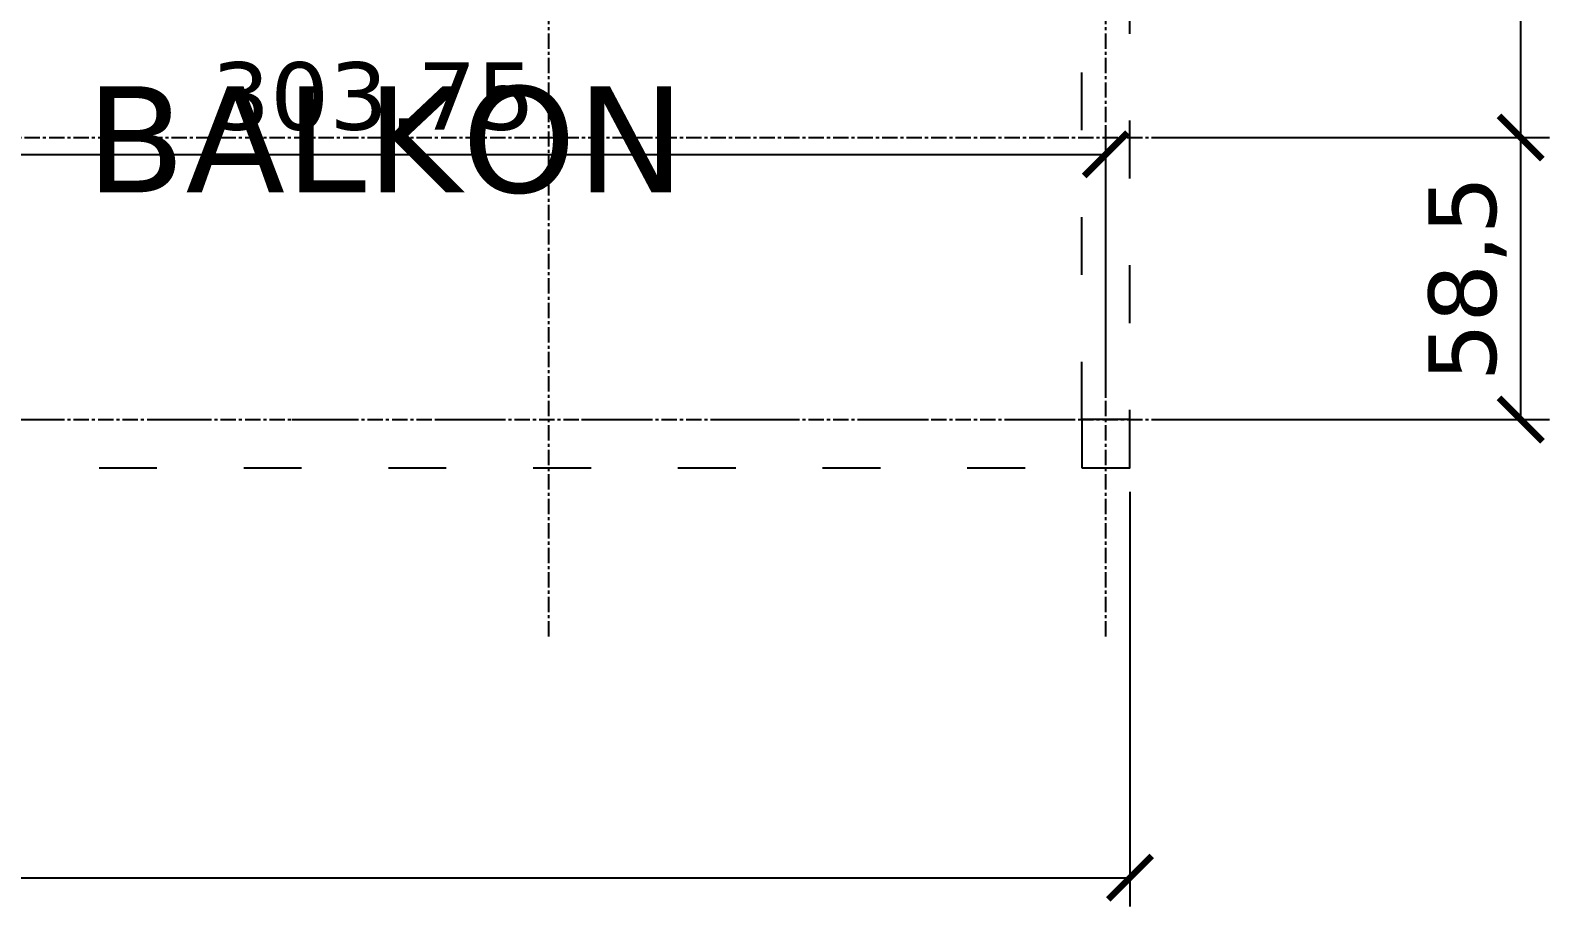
# Model space of a CAD drawing. Header units: centimetres. Extents: x -135 to 4099, y -1210 to 1044.
# Drawn here: x 525 to 840, y -91 to 90.7 of the extents above; entities that cross this region are included whole.
import ezdxf
from ezdxf.enums import TextEntityAlignment as Align

# ---------------------------------------------------------------- set-up
doc = ezdxf.new("R2010")
doc.units = ezdxf.units.CM
doc.linetypes.add('CENTER', pattern=[5.08, 3.175, -0.635, 0.635, -0.635])
doc.linetypes.add('VERANDA_KESIK', pattern=[30, 12, -18])
for name, color, linetype in [('AKS', 4, 'CENTER'), ('ODA_ADLARI', 7, 'Continuous'), ('OLCULER', 7, 'Continuous'), ('VERANDA_DIKME', 1, 'Continuous'), ('VERANDA_PROFIL_100', 1, 'VERANDA_KESIK')]:
    doc.layers.add(name, color=color, linetype=linetype)
doc.styles.add('PORTMAN', font='DejaVuSans.ttf')
doc.dimstyles.new('PORTMAN', dxfattribs={"dimtxt": 14, "dimasz": 9, "dimexe": 6, "dimexo": 5, "dimgap": 4, "dimtad": 1, "dimtxsty": 'PORTMAN', "dimblk": 'ARCHTICK', "dimcen": 2.5, "dimazin": 3, "dimtfac": 0.5, "dimtmove": 2, "dimatfit": 3})

# ---------------------------------------------------------------- blocks, each defined once
blk = doc.blocks.new('BOM_B04_VERANDA_DIKME_100x100')
blk.add_lwpolyline([(0, 0), (10, 0), (10, 10), (0, 10)], close=True)
blk = doc.blocks.new('BOM_V05_VERANDA_ON_3037p5')
at = {"lineweight": 25}
for p, q in [((10, 10), (293.75, 10)), ((0, 0), (303.75, 0))]:
    blk.add_line(p, q, dxfattribs=at)
blk = doc.blocks.new('BOM_V06_VERANDA_YAN_1262p5')
at = {"lineweight": 25}
for p, q in [((0, 0), (0, 126.25)), ((-10, 10), (-10, 116.25))]:
    blk.add_line(p, q, dxfattribs=at)
blk = doc.blocks.new('_ARCHTICK')
at = {"color": 0, "linetype": 'BYBLOCK', "const_width": 0.15}
blk.add_lwpolyline([(-0.5, -0.5), (0.5, 0.5)], dxfattribs=at)

msp = doc.modelspace()

# ---------------------------------------------------------------- linework, layer by layer
at = {"layer": 'AKS'}
for p, q in [((632.5, -35), (632.5, 747)), ((748, -35), (748, 747)), ((-35, 68.5), (788, 68.5)), ((-35, 10), (788, 10))]:
    msp.add_line(p, q, dxfattribs=at)

# ---------------------------------------------------------------- block references
at = {"layer": 'VERANDA_DIKME'}
msp.add_blockref('BOM_B04_VERANDA_DIKME_100x100', (743, 0), dxfattribs=at)
at = {"layer": 'VERANDA_PROFIL_100'}
for name, p in [('BOM_V06_VERANDA_YAN_1262p5', (753, 0)), ('BOM_V05_VERANDA_ON_3037p5', (449.25, 0))]:
    msp.add_blockref(name, p, dxfattribs=at)

# ---------------------------------------------------------------- texts
at = {"layer": 'ODA_ADLARI', "style": 'PORTMAN'}
msp.add_text('BALKON', height=22, dxfattribs=at).set_placement((598.625, 68.125), align=Align.MIDDLE_CENTER)

# ---------------------------------------------------------------- dimensions: what is measured, and where the dimension line sits
at = {"layer": 'OLCULER'}
for base, p1, p2 in [((834, 68.5), (753, 68.5), (753, 194)), ((834, 10), (753, 10), (753, 68.5))]:
    msp.add_linear_dim(base=base, p1=p1, p2=p2, angle=90, dimstyle='PORTMAN', override={"dimtxt": 14, "dimasz": 9, "dimexe": 6, "dimexo": 5, "dimdec": 2, "dimzin": 8, "dimdsep": 44}, dxfattribs=at).render()
for base, p1, p2 in [((444.25, 65), (444.25, 10), (748, 10)), ((0, -85), (0, 0), (753, 0))]:
    msp.add_linear_dim(base=base, p1=p1, p2=p2, dimstyle='PORTMAN', override={"dimtxt": 14, "dimasz": 9, "dimexe": 6, "dimexo": 5, "dimdec": 2, "dimzin": 8, "dimdsep": 44}, dxfattribs=at).render()

doc.saveas('drawing.dxf')
